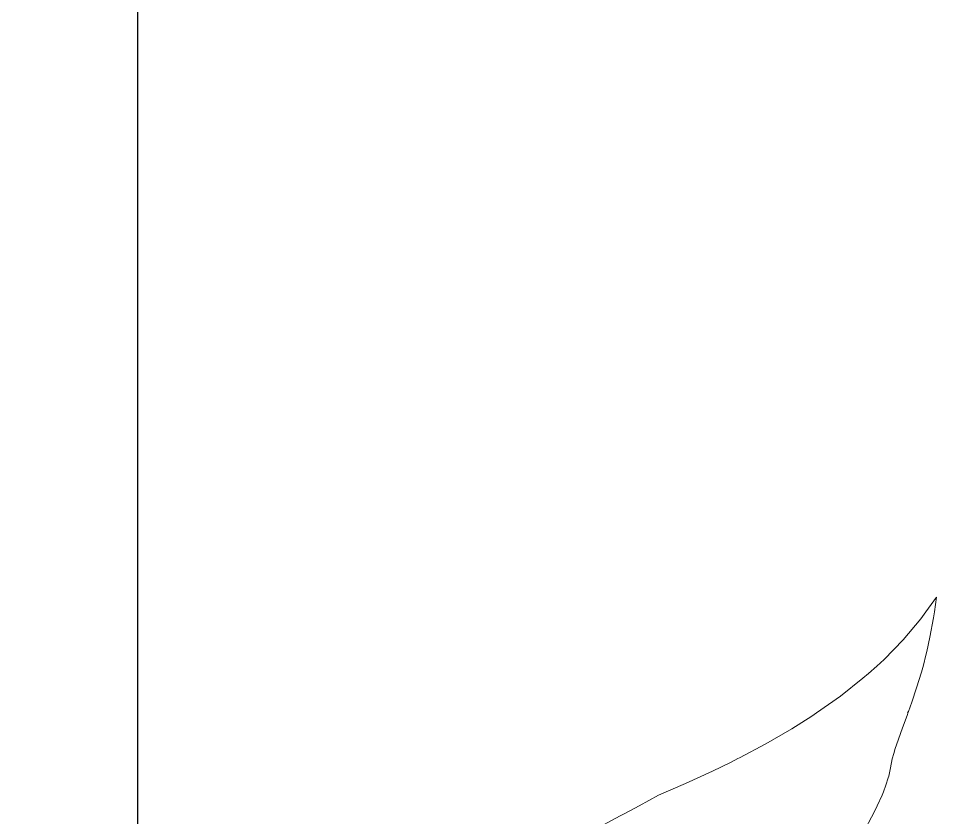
# Model space of a CAD drawing. Header units: inches. Extents: x 249 to 1192, y -18 to 440.
# Drawn here: x 626.156 to 626.5272, y 186.3579 to 186.6811 of the extents above; entities that cross this region are included whole.
import ezdxf

# ---------------------------------------------------------------- set-up
doc = ezdxf.new("R2010")
doc.units = ezdxf.units.IN
doc.header["$MEASUREMENT"] = 0
doc.layers.add('DINDING', color=6, linetype='Continuous', lineweight=0)
doc.layers.add('VEGETASI', color=60, linetype='Continuous', lineweight=0)
doc.layers.add('KOLOM', color=5, linetype='Continuous')

# ---------------------------------------------------------------- blocks, each defined once
blk = doc.blocks.new('tanaman')
for p, q in [((585.09402, 360.41535), (585.09493, 360.40941)), ((585.09834, 360.4094), (585.09402, 360.41535)), ((585.09493, 360.40941), (585.09533, 360.40706)), ((585.10043, 360.40661), (585.09834, 360.4094)), ((585.09533, 360.40706), (585.09675, 360.39921)), ((585.10748, 360.39819), (585.10043, 360.40661)), ((585.09675, 360.39921), (585.098, 360.39335)), ((585.11529, 360.39017), (585.10748, 360.39819)), ((585.098, 360.39335), (585.09838, 360.39189)), ((585.09838, 360.39189), (585.09937, 360.38784)), ((585.11825, 360.38745), (585.11529, 360.39017)), ((585.09937, 360.38784), (585.10018, 360.38508)), ((585.12161, 360.38445), (585.11825, 360.38745)), ((585.10018, 360.38508), (585.10209, 360.37877)), ((585.12378, 360.38257), (585.12161, 360.38445)), ((585.13289, 360.37537), (585.12378, 360.38257)), ((585.10209, 360.37877), (585.10404, 360.37293)), ((585.14253, 360.36856), (585.13289, 360.37537)), ((585.10404, 360.37293), (585.10536, 360.36916)), ((585.10536, 360.36916), (585.10573, 360.36881)), ((585.10536, 360.36916), (585.10548, 360.36883)), ((585.10536, 360.36916), (585.10548, 360.36883)), ((585.10536, 360.36916), (585.10548, 360.36883)), ((585.10536, 360.36916), (585.10548, 360.36883)), ((585.10536, 360.36916), (585.10548, 360.36883)), ((585.10548, 360.36883), (585.10598, 360.36755)), ((585.10573, 360.36881), (585.10548, 360.36883)), ((585.10598, 360.36755), (585.10782, 360.36259)), ((585.14444, 360.36732), (585.14253, 360.36856)), ((585.15261, 360.36214), (585.14444, 360.36732)), ((585.10782, 360.36259), (585.10949, 360.35802)), ((585.16305, 360.35609), (585.15261, 360.36214)), ((585.10949, 360.35802), (585.11091, 360.35382)), ((585.17374, 360.35039), (585.16305, 360.35609)), ((585.11091, 360.35382), (585.11096, 360.35364)), ((585.11096, 360.35364), (585.11136, 360.35218)), ((585.11136, 360.35218), (585.112, 360.34995)), ((585.112, 360.34995), (585.1127, 360.34638)), ((585.17434, 360.35009), (585.17374, 360.35039)), ((585.1771, 360.34872), (585.17434, 360.35009)), ((585.1846, 360.34503), (585.1771, 360.34872)), ((585.1127, 360.34638), (585.11338, 360.34299)), ((585.19553, 360.33999), (585.1846, 360.34503)), ((585.11338, 360.34299), (585.11358, 360.34238)), ((585.11358, 360.34238), (585.11452, 360.33931)), ((585.11452, 360.33931), (585.11556, 360.33668)), ((585.20644, 360.33526), (585.19553, 360.33999)), ((585.11556, 360.33668), (585.11607, 360.33533)), ((585.11607, 360.33533), (585.11801, 360.33106)), ((585.21423, 360.33106), (585.20644, 360.33526)), ((585.11801, 360.33106), (585.11945, 360.32821)), ((585.22005, 360.32795), (585.21423, 360.33106)), ((585.11945, 360.32821), (585.12029, 360.32647)), ((585.12029, 360.32647), (585.12289, 360.32158)), ((585.2219, 360.32695), (585.22005, 360.32795)), ((585.23371, 360.32058), (585.2219, 360.32695))]:
    blk.add_line(p, q)
blk = doc.blocks.new('ampak samping')
at = {"layer": 'KOLOM'}
blk.add_lwpolyline([(625.50479, 185.86173), (626.20428, 185.86173), (626.20428, 188.76173), (625.50479, 188.76173)], close=True, dxfattribs=at)
at = {"layer": 'VEGETASI', "xscale": -1}
blk.add_blockref('tanaman', (1211.62122, -173.96832), dxfattribs=at)

msp = doc.modelspace()

# ---------------------------------------------------------------- block references
at = {"layer": 'DINDING'}
msp.add_blockref('ampak samping', (0, 0), dxfattribs=at)

doc.saveas('drawing.dxf')
